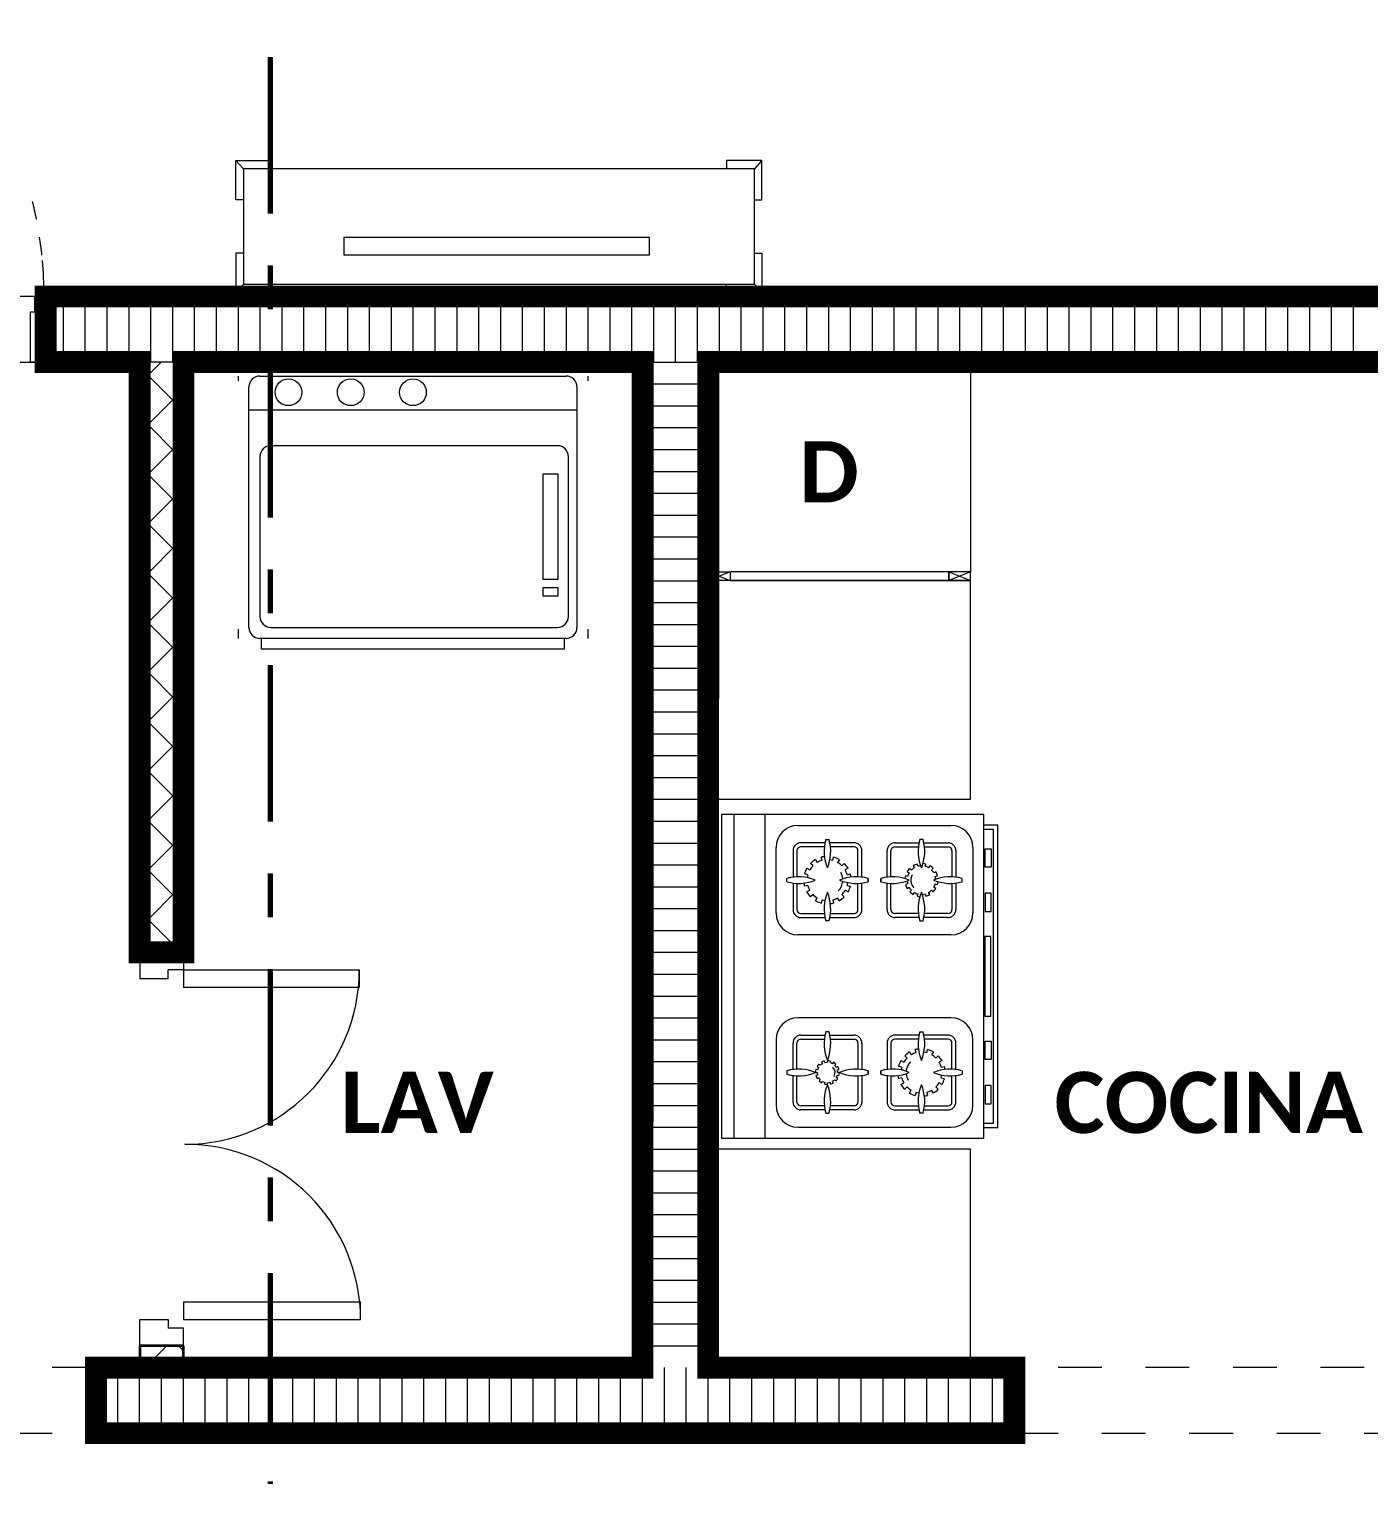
# Model space of a CAD drawing. Header units: metres. Extents: x -144 to 1000, y -717 to 29.
# Drawn here: x 469.462 to 472.526, y -554.386 to -551.059 of the extents above; entities that cross this region are included whole.
import ezdxf

# ---------------------------------------------------------------- set-up
doc = ezdxf.new("R2010")
doc.units = ezdxf.units.M
for name, pattern in [('Basculante', [0.11625, 0.075, -0.04125]), ('Dash Dot 3_16_', [0.595313, 0.357187, -0.119063, 0, -0.119063]), ('Trazo', [0.45, 0.225, -0.225])]:
    doc.linetypes.add(name, pattern=pattern)
doc.layers.get('0').update_dxf_attribs({"color": 1})
doc.layers.add('00-MEDICION', color=30, linetype='Continuous')
for name, color, linetype, lineweight in [('A-DETL-GENF', 1, 'Continuous', 9), ('A-DETL-MEDM', 1, 'Continuous', 30), ('A-DOOR', 1, 'Continuous', 9), ('A-DOOR-FRAM', 1, 'Continuous', 9), ('A-DOOR-HDLN', 1, 'Trazo', 20), ('A-FLOR', 2, 'Continuous', 9), ('A-WALL', 4, 'Continuous', 9), ('G-ANNO-SYMB', 1, 'Continuous', 9), ('G-ANNO-TEXT', 2, 'Continuous', 9), ('G-IMPT', 1, 'Continuous', 9), ('I-FURN', 2, 'Continuous', 9)]:
    doc.layers.add(name, color=color, linetype=linetype, lineweight=lineweight)
doc.layers.add('A-WALL-PATT', color=7, linetype='Continuous', lineweight=35, true_color=0x9c9c9c)
doc.styles.add('Calibri_B_1', font='calibrib.ttf', dxfattribs={"height": 0.135})

# ---------------------------------------------------------------- blocks, each defined once
blk = doc.blocks.new('LAVADORA TIPO - 12-lavadora_dwg_$0$AX-051-MB N2$0$AX-LAVADORA-328353-Nivel 4')
at = {"layer": 'G-IMPT'}
for p, q in [((32.9502, 13.2171), (32.9502, 13.2062)), ((33.0002, 13.2171), (33.7002, 13.2171)), ((33.7502, 13.2171), (33.7502, 13.2062)), ((32.9752, 12.6421), (32.9752, 13.1921)), ((33.7252, 13.1921), (33.7252, 12.6421)), ((32.9752, 13.1396), (33.7252, 13.1396)), ((33.6808, 13.0577), (33.0252, 13.0577)), ((33.0002, 13.0327), (33.0002, 12.6671)), ((33.7058, 12.6671), (33.7058, 13.0327)), ((32.9502, 12.6385), (32.9502, 12.6171)), ((33.7002, 12.6171), (33.0002, 12.6171)), ((33.0252, 12.6421), (33.6808, 12.6421)), ((33.7502, 12.6385), (33.7502, 12.6171))]:
    blk.add_line(p, q, dxfattribs=at)
at = {"layer": 'G-IMPT', "flags": 128}
for points in [[(33.6813, 12.752), (33.6478, 12.752), (33.6478, 12.9932), (33.6813, 12.9932)], [(33.6813, 12.7135), (33.6478, 12.7135), (33.6478, 12.7336), (33.6813, 12.7336)]]:
    blk.add_lwpolyline(points, close=True, dxfattribs=at)
blk.add_lwpolyline([(33.6962, 12.6171), (33.6962, 12.5921), (33.0042, 12.5921), (33.0042, 12.6171)], dxfattribs=at)
at = {"layer": 'G-IMPT'}
for centre in [(33.0655, 13.1801), (33.2079, 13.1801), (33.3502, 13.1801)]:
    blk.add_circle(centre, 0.0306, dxfattribs=at)
for centre, start, end in [((33.0002, 13.1921), 90, 180), ((33.7002, 13.1921), 0, 90), ((33.0252, 13.0327), 90, 180), ((33.6808, 13.0327), 360, 90), ((33.0252, 12.6671), 180, 270), ((33.6808, 12.6671), 270, 0), ((33.0002, 12.6421), 180, 270), ((33.7002, 12.6421), 270, 0)]:
    blk.add_arc(centre, 0.025, start, end, dxfattribs=at)
blk = doc.blocks.new('LAVADORA TIPO - 12-lavadora_dwg-328352-Nivel 4')
at = {"rotation": 89.99999999999997}
blk.add_blockref('LAVADORA TIPO - 12-lavadora_dwg_$0$AX-051-MB N2$0$AX-LAVADORA-328353-Nivel 4', (-2220.7545, 469.6061), dxfattribs=at)
blk = doc.blocks.new('ESTUFA TIPO - 13-estufa_dwg-319792-Nivel 4')
at = {"layer": 'G-IMPT'}
for p, q in [((-2234.0276, 503.5424), (-2234.0276, 504.2824)), ((-2233.957, 503.5424), (-2233.957, 504.2824)), ((-2233.882, 504.2574), (-2233.532, 504.2574)), ((-2233.932, 504.0574), (-2233.932, 504.2074)), ((-2233.8932, 504.1999), (-2233.8932, 504.1391)), ((-2233.8842, 504.1999), (-2233.8842, 504.1398)), ((-2233.8201, 504.2179), (-2233.8752, 504.2179)), ((-2233.8214, 504.2089), (-2233.8752, 504.2089)), ((-2233.8184, 504.2253), (-2233.8106, 504.2253)), ((-2233.7537, 504.2179), (-2233.8089, 504.2179)), ((-2233.7537, 504.2089), (-2233.8076, 504.2089)), ((-2233.7447, 504.1398), (-2233.7447, 504.1999)), ((-2233.7357, 504.1391), (-2233.7357, 504.1999)), ((-2233.6782, 504.1391), (-2233.6782, 504.1999)), ((-2233.6692, 504.1398), (-2233.6692, 504.1999)), ((-2233.6602, 504.2179), (-2233.6051, 504.2179)), ((-2233.6602, 504.2089), (-2233.6064, 504.2089)), ((-2233.5956, 504.2253), (-2233.6034, 504.2253)), ((-2233.5939, 504.2179), (-2233.5387, 504.2179)), ((-2233.5926, 504.2089), (-2233.5387, 504.2089)), ((-2233.5297, 504.1999), (-2233.5297, 504.1398)), ((-2233.5207, 504.1999), (-2233.5207, 504.1391)), ((-2233.482, 504.2074), (-2233.482, 504.0574)), ((-2233.8475, 504.1654), (-2233.8529, 504.1708)), ((-2233.8417, 504.1795), (-2233.8378, 504.1728)), ((-2233.8266, 504.1775), (-2233.8286, 504.1849)), ((-2233.8024, 504.1775), (-2233.8004, 504.1849)), ((-2233.7873, 504.1795), (-2233.7912, 504.1728)), ((-2233.7815, 504.1654), (-2233.7761, 504.1708)), ((-2233.6185, 504.1654), (-2233.6158, 504.1607)), ((-2233.608, 504.164), (-2233.6093, 504.1692)), ((-2233.591, 504.164), (-2233.5897, 504.1692)), ((-2233.5805, 504.1654), (-2233.5832, 504.1607)), ((-2233.9074, 504.1285), (-2233.9074, 504.1363)), ((-2233.8596, 504.1445), (-2233.867, 504.1465)), ((-2233.8615, 504.1596), (-2233.8549, 504.1558)), ((-2233.7675, 504.1596), (-2233.7741, 504.1558)), ((-2233.7694, 504.1445), (-2233.762, 504.1465)), ((-2233.631, 504.1409), (-2233.6362, 504.1423)), ((-2233.6324, 504.1514), (-2233.6278, 504.1488)), ((-2233.6226, 504.1555), (-2233.6264, 504.1593)), ((-2233.5764, 504.1555), (-2233.5726, 504.1593)), ((-2233.5666, 504.1514), (-2233.5712, 504.1488)), ((-2233.568, 504.1409), (-2233.5628, 504.1423)), ((-2233.5066, 504.1285), (-2233.5066, 504.1363)), ((-2233.8932, 504.1257), (-2233.8932, 504.0649)), ((-2233.8842, 504.125), (-2233.8842, 504.0649)), ((-2233.8596, 504.1204), (-2233.867, 504.1184)), ((-2233.8615, 504.1053), (-2233.8549, 504.1091)), ((-2233.8475, 504.0994), (-2233.8529, 504.094)), ((-2233.7815, 504.0994), (-2233.7761, 504.094)), ((-2233.7675, 504.1053), (-2233.7741, 504.1091)), ((-2233.7694, 504.1204), (-2233.762, 504.1184)), ((-2233.7447, 504.0649), (-2233.7447, 504.125)), ((-2233.7357, 504.0649), (-2233.7357, 504.1257)), ((-2233.6782, 504.0649), (-2233.6782, 504.1257)), ((-2233.6692, 504.0649), (-2233.6692, 504.125)), ((-2233.631, 504.124), (-2233.6362, 504.1226)), ((-2233.6324, 504.1134), (-2233.6278, 504.1161)), ((-2233.6226, 504.1093), (-2233.6264, 504.1055)), ((-2233.6185, 504.0995), (-2233.6158, 504.1041)), ((-2233.608, 504.1009), (-2233.6093, 504.0957)), ((-2233.591, 504.1009), (-2233.5897, 504.0957)), ((-2233.5805, 504.0995), (-2233.5832, 504.1041)), ((-2233.5764, 504.1093), (-2233.5726, 504.1055)), ((-2233.5666, 504.1134), (-2233.5712, 504.1161)), ((-2233.568, 504.124), (-2233.5628, 504.1226)), ((-2233.5297, 504.125), (-2233.5297, 504.0649)), ((-2233.5207, 504.1257), (-2233.5207, 504.0649)), ((-2233.8417, 504.0854), (-2233.8378, 504.092)), ((-2233.8266, 504.0874), (-2233.8286, 504.08)), ((-2233.8024, 504.0874), (-2233.8004, 504.08)), ((-2233.7873, 504.0854), (-2233.7912, 504.092)), ((-2233.8752, 504.0559), (-2233.8214, 504.0559)), ((-2233.8752, 504.0469), (-2233.8201, 504.0469)), ((-2233.8106, 504.0396), (-2233.8184, 504.0396)), ((-2233.8089, 504.0469), (-2233.7537, 504.0469)), ((-2233.8076, 504.0559), (-2233.7537, 504.0559)), ((-2233.6064, 504.0559), (-2233.6602, 504.0559)), ((-2233.6051, 504.0469), (-2233.6602, 504.0469)), ((-2233.6034, 504.0396), (-2233.5956, 504.0396)), ((-2233.5387, 504.0469), (-2233.5939, 504.0469)), ((-2233.5387, 504.0559), (-2233.5926, 504.0559)), ((-2233.532, 504.0074), (-2233.882, 504.0074)), ((-2233.532, 503.8174), (-2233.882, 503.8174)), ((-2233.932, 503.7674), (-2233.932, 503.6174)), ((-2233.8752, 503.7779), (-2233.8201, 503.7779)), ((-2233.8752, 503.7689), (-2233.8214, 503.7689)), ((-2233.8106, 503.7853), (-2233.8184, 503.7853)), ((-2233.8089, 503.7779), (-2233.7537, 503.7779)), ((-2233.8076, 503.7689), (-2233.7537, 503.7689)), ((-2233.6051, 503.7779), (-2233.6602, 503.7779)), ((-2233.6064, 503.7689), (-2233.6602, 503.7689)), ((-2233.6034, 503.7853), (-2233.5956, 503.7853)), ((-2233.5387, 503.7779), (-2233.5939, 503.7779)), ((-2233.5387, 503.7689), (-2233.5926, 503.7689)), ((-2233.482, 503.6174), (-2233.482, 503.7674)), ((-2233.8932, 503.6991), (-2233.8932, 503.7599)), ((-2233.8842, 503.6998), (-2233.8842, 503.7599)), ((-2233.7447, 503.7599), (-2233.7447, 503.6998)), ((-2233.7357, 503.7599), (-2233.7357, 503.6991)), ((-2233.6782, 503.7599), (-2233.6782, 503.6991)), ((-2233.6692, 503.7599), (-2233.6692, 503.6998)), ((-2233.6325, 503.7254), (-2233.6379, 503.7308)), ((-2233.6267, 503.7395), (-2233.6228, 503.7328)), ((-2233.6116, 503.7375), (-2233.6136, 503.7449)), ((-2233.5874, 503.7375), (-2233.5854, 503.7449)), ((-2233.5723, 503.7395), (-2233.5762, 503.7328)), ((-2233.5665, 503.7254), (-2233.5611, 503.7308)), ((-2233.5297, 503.6998), (-2233.5297, 503.7599)), ((-2233.5207, 503.6991), (-2233.5207, 503.7599)), ((-2233.837, 503.6985), (-2233.8407, 503.6995)), ((-2233.838, 503.706), (-2233.8347, 503.7041)), ((-2233.831, 503.7089), (-2233.8337, 503.7116)), ((-2233.8281, 503.7159), (-2233.8262, 503.7126)), ((-2233.8205, 503.715), (-2233.8215, 503.7187)), ((-2233.8145, 503.7196), (-2233.8145, 503.7158)), ((-2233.8085, 503.715), (-2233.8075, 503.7187)), ((-2233.8009, 503.7159), (-2233.8028, 503.7126)), ((-2233.798, 503.7089), (-2233.7953, 503.7116)), ((-2233.791, 503.706), (-2233.7943, 503.7041)), ((-2233.792, 503.6985), (-2233.7883, 503.6995)), ((-2233.6446, 503.7045), (-2233.652, 503.7065)), ((-2233.6465, 503.7196), (-2233.6399, 503.7158)), ((-2233.5525, 503.7196), (-2233.5591, 503.7158)), ((-2233.5544, 503.7045), (-2233.547, 503.7065)), ((-2233.9074, 503.6963), (-2233.9074, 503.6885)), ((-2233.8932, 503.6249), (-2233.8932, 503.6857)), ((-2233.8842, 503.6249), (-2233.8842, 503.685)), ((-2233.8417, 503.6924), (-2233.8378, 503.6924)), ((-2233.837, 503.6864), (-2233.8407, 503.6854)), ((-2233.838, 503.6788), (-2233.8347, 503.6808)), ((-2233.831, 503.6759), (-2233.8337, 503.6732)), ((-2233.8281, 503.6689), (-2233.8262, 503.6722)), ((-2233.8205, 503.6699), (-2233.8215, 503.6662)), ((-2233.8145, 503.6653), (-2233.8145, 503.6691)), ((-2233.8085, 503.6699), (-2233.8075, 503.6662)), ((-2233.8009, 503.6689), (-2233.8028, 503.6722)), ((-2233.798, 503.6759), (-2233.7953, 503.6732)), ((-2233.791, 503.6788), (-2233.7943, 503.6808)), ((-2233.792, 503.6864), (-2233.7883, 503.6854)), ((-2233.7873, 503.6924), (-2233.7912, 503.6924)), ((-2233.7447, 503.685), (-2233.7447, 503.6249)), ((-2233.7357, 503.6857), (-2233.7357, 503.6249)), ((-2233.6782, 503.6857), (-2233.6782, 503.6249)), ((-2233.6692, 503.685), (-2233.6692, 503.6249)), ((-2233.6446, 503.6804), (-2233.652, 503.6784)), ((-2233.6465, 503.6653), (-2233.6399, 503.6691)), ((-2233.5525, 503.6653), (-2233.5591, 503.6691)), ((-2233.5544, 503.6804), (-2233.547, 503.6784)), ((-2233.5297, 503.6249), (-2233.5297, 503.685)), ((-2233.5207, 503.6249), (-2233.5207, 503.6857)), ((-2233.5066, 503.6963), (-2233.5066, 503.6885)), ((-2233.6325, 503.6594), (-2233.6379, 503.654)), ((-2233.6267, 503.6454), (-2233.6228, 503.652)), ((-2233.6116, 503.6474), (-2233.6136, 503.64)), ((-2233.5874, 503.6474), (-2233.5854, 503.64)), ((-2233.5723, 503.6454), (-2233.5762, 503.652)), ((-2233.5665, 503.6594), (-2233.5611, 503.654)), ((-2233.8214, 503.6159), (-2233.8752, 503.6159)), ((-2233.8201, 503.6069), (-2233.8752, 503.6069)), ((-2233.8184, 503.5996), (-2233.8106, 503.5996)), ((-2233.7537, 503.6069), (-2233.8089, 503.6069)), ((-2233.7537, 503.6159), (-2233.8076, 503.6159)), ((-2233.6602, 503.6159), (-2233.6064, 503.6159)), ((-2233.6602, 503.6069), (-2233.6051, 503.6069)), ((-2233.5956, 503.5996), (-2233.6034, 503.5996)), ((-2233.5939, 503.6069), (-2233.5387, 503.6069)), ((-2233.5926, 503.6159), (-2233.5387, 503.6159)), ((-2233.882, 503.5674), (-2233.532, 503.5674))]:
    blk.add_line(p, q, dxfattribs=at)
at = {"layer": 'G-IMPT', "flags": 128}
for points in [[(-2234.057, 504.2824), (-2234.057, 503.5424), (-2233.457, 503.5424), (-2233.457, 504.2824)], [(-2233.4538, 504.1621), (-2233.4538, 504.2041), (-2233.4404, 504.2041), (-2233.4404, 504.1621)], [(-2233.7216, 504.1363), (-2233.7216, 504.1285)], [(-2233.6924, 504.1363), (-2233.6924, 504.1285)], [(-2233.4538, 504.1027), (-2233.4538, 504.0608), (-2233.4404, 504.0608), (-2233.4404, 504.1027)], [(-2233.4543, 504.0034), (-2233.4543, 503.8215), (-2233.4409, 503.8215), (-2233.4409, 504.0034)], [(-2233.4538, 503.7221), (-2233.4538, 503.7641), (-2233.4404, 503.7641), (-2233.4404, 503.7221)], [(-2233.7216, 503.6963), (-2233.7216, 503.6885)], [(-2233.6924, 503.6885), (-2233.6924, 503.6963)], [(-2233.4538, 503.6627), (-2233.4538, 503.6208), (-2233.4404, 503.6208), (-2233.4404, 503.6627)]]:
    blk.add_lwpolyline(points, close=True, dxfattribs=at)
for points in [[(-2233.457, 503.5664), (-2233.4247, 503.5664), (-2233.4247, 504.2584), (-2233.457, 504.2584)], [(-2233.457, 503.5764), (-2233.4347, 503.5764), (-2233.4347, 504.2484), (-2233.457, 504.2484)]]:
    blk.add_lwpolyline(points, dxfattribs=at)
at = {"layer": 'G-IMPT'}
for centre, radius, start, end in [((-2233.882, 504.2074), 0.05, 90, 180), ((-2233.532, 504.2074), 0.05, 360, 90), ((-2233.8752, 504.1999), 0.018, 90, 180), ((-2233.8752, 504.1999), 0.009, 90, 180), ((-2233.7205, 504.1985), 0.1015, 164.6884, 202.146), ((-2233.9085, 504.1985), 0.1015, 337.854, 15.3116), ((-2233.7537, 504.1999), 0.018, 0, 90), ((-2233.7537, 504.1999), 0.009, 0, 90), ((-2233.6602, 504.1999), 0.018, 90, 180), ((-2233.6602, 504.1999), 0.009, 90, 180), ((-2233.5055, 504.1985), 0.1015, 164.6884, 202.146), ((-2233.6935, 504.1985), 0.1015, 337.854, 15.3116), ((-2233.5387, 504.1999), 0.018, 0, 90), ((-2233.5387, 504.1999), 0.009, 0, 90), ((-2233.8145, 504.1324), 0.0467, 135, 150), ((-2233.8145, 504.1324), 0.0543, 120, 135), ((-2233.8145, 504.1324), 0.0467, 105, 120), ((-2233.8145, 504.1324), 0.0543, 97.1393, 105), ((-2233.8145, 504.1324), 0.0467, 75, 83.1767), ((-2233.8145, 504.1324), 0.0543, 60, 75), ((-2233.8145, 504.1324), 0.0467, 45, 60), ((-2233.8145, 504.1324), 0.0543, 30, 45), ((-2233.5995, 504.1324), 0.038, 105, 120), ((-2233.5995, 504.1324), 0.0327, 93.1677, 105), ((-2233.5995, 504.1324), 0.038, 75, 84.7459), ((-2233.5995, 504.1324), 0.0327, 60, 75), ((-2233.5995, 504.1324), 0.038, 45, 60), ((-2233.8806, 504.0385), 0.1015, 67.854, 105.3116), ((-2233.8806, 504.2264), 0.1015, 254.6884, 292.146), ((-2233.8145, 504.1324), 0.0543, 150, 165), ((-2233.8145, 504.1324), 0.0467, 165, 173.1767), ((-2233.8145, 504.1324), 0.0351, 315, 355.75), ((-2233.7484, 504.0385), 0.1015, 74.6884, 112.146), ((-2233.7484, 504.0385), 0.1015, 74.6884, 112.146), ((-2233.7484, 504.2264), 0.1015, 247.854, 285.3116), ((-2233.7484, 504.2264), 0.1015, 247.854, 285.3116), ((-2233.8145, 504.1324), 0.0351, 4.25, 30), ((-2233.8145, 504.1324), 0.0467, 15, 30), ((-2233.8145, 504.1324), 0.0543, 7.1393, 15), ((-2233.6656, 504.0385), 0.1015, 67.854, 105.3116), ((-2233.6656, 504.0385), 0.1015, 67.854, 105.3116), ((-2233.6656, 504.2264), 0.1015, 254.6884, 292.146), ((-2233.6656, 504.2264), 0.1015, 254.6884, 292.146), ((-2233.5995, 504.1324), 0.038, 165, 174.7459), ((-2233.5995, 504.1324), 0.038, 135, 150), ((-2233.5995, 504.1324), 0.0327, 183.1677, 195), ((-2233.5995, 504.1324), 0.0327, 150, 165), ((-2233.5995, 504.1324), 0.0245, 150, 225), ((-2233.5995, 504.1324), 0.0327, 120, 135), ((-2233.5995, 504.1324), 0.0327, 30, 45), ((-2233.5334, 504.0385), 0.1015, 74.6884, 112.146), ((-2233.5334, 504.2264), 0.1015, 247.854, 285.3116), ((-2233.5995, 504.1324), 0.0327, 3.1677, 15), ((-2233.5995, 504.1324), 0.038, 15, 30), ((-2233.8145, 504.1324), 0.0543, 187.1393, 195), ((-2233.8145, 504.1324), 0.0543, 210, 225), ((-2233.8145, 504.1324), 0.0467, 195, 210), ((-2233.8145, 504.1324), 0.0467, 225, 240), ((-2233.7205, 504.0663), 0.1015, 157.854, 195.3116), ((-2233.9085, 504.0663), 0.1015, 344.6884, 22.146), ((-2233.8145, 504.1324), 0.0467, 315, 330), ((-2233.8145, 504.1324), 0.0467, 345, 353.1767), ((-2233.8145, 504.1324), 0.0543, 330, 345), ((-2233.5995, 504.1324), 0.038, 195, 210), ((-2233.5995, 504.1324), 0.0327, 210, 225), ((-2233.5995, 504.1324), 0.038, 225, 240), ((-2233.5995, 504.1324), 0.0327, 240, 255), ((-2233.5055, 504.0663), 0.1015, 157.854, 195.3116), ((-2233.6935, 504.0663), 0.1015, 344.6884, 22.146), ((-2233.5995, 504.1324), 0.0327, 273.1677, 285), ((-2233.5995, 504.1324), 0.038, 285, 300), ((-2233.5995, 504.1324), 0.0327, 300, 315), ((-2233.5995, 504.1324), 0.038, 315, 330), ((-2233.5995, 504.1324), 0.0327, 330, 345), ((-2233.5995, 504.1324), 0.038, 345, 354.7459), ((-2233.8752, 504.0649), 0.018, 180, 270), ((-2233.8752, 504.0649), 0.009, 180, 270), ((-2233.8145, 504.1324), 0.0543, 240, 255), ((-2233.8145, 504.1324), 0.0467, 255, 263.1767), ((-2233.8145, 504.1324), 0.0543, 277.1393, 285), ((-2233.8145, 504.1324), 0.0467, 285, 300), ((-2233.8145, 504.1324), 0.0543, 300, 315), ((-2233.7537, 504.0649), 0.018, 270, 0), ((-2233.7537, 504.0649), 0.009, 270, 0), ((-2233.6602, 504.0649), 0.018, 180, 270), ((-2233.6602, 504.0649), 0.009, 180, 270), ((-2233.5995, 504.1324), 0.038, 255, 264.7459), ((-2233.5387, 504.0649), 0.009, 270, 360), ((-2233.5387, 504.0649), 0.018, 270, 0), ((-2233.882, 504.0574), 0.05, 180, 270), ((-2233.532, 504.0574), 0.05, 270, 0), ((-2233.882, 503.7674), 0.05, 90, 180), ((-2233.532, 503.7674), 0.05, 360, 90), ((-2233.8752, 503.7599), 0.018, 90, 180), ((-2233.8752, 503.7599), 0.009, 90, 180), ((-2233.7205, 503.7585), 0.1015, 164.6884, 202.146), ((-2233.9085, 503.7585), 0.1015, 337.854, 15.3116), ((-2233.7537, 503.7599), 0.018, 0, 90), ((-2233.7537, 503.7599), 0.009, 0, 90), ((-2233.6602, 503.7599), 0.018, 90, 180), ((-2233.6602, 503.7599), 0.009, 90, 180), ((-2233.5055, 503.7585), 0.1015, 164.6884, 202.146), ((-2233.6935, 503.7585), 0.1015, 337.854, 15.3116), ((-2233.5387, 503.7599), 0.018, 0, 90), ((-2233.5387, 503.7599), 0.009, 0, 90), ((-2233.5995, 503.6924), 0.0543, 120, 135), ((-2233.5995, 503.6924), 0.0467, 105, 120), ((-2233.5995, 503.6924), 0.0543, 97.1393, 105), ((-2233.5995, 503.6924), 0.0467, 75, 83.1767), ((-2233.5995, 503.6924), 0.0543, 60, 75), ((-2233.5995, 503.6924), 0.0467, 45, 60), ((-2233.5995, 503.6924), 0.0543, 30, 45), ((-2233.8806, 503.5985), 0.1015, 67.854, 105.3116), ((-2233.8145, 503.6924), 0.0272, 165, 180), ((-2233.8145, 503.6924), 0.0272, 135, 150), ((-2233.8145, 503.6924), 0.0233, 150, 165), ((-2233.8145, 503.6924), 0.0233, 120, 135), ((-2233.8145, 503.6924), 0.0272, 105, 120), ((-2233.8145, 503.6924), 0.0233, 90, 105), ((-2233.8145, 503.6924), 0.0272, 75, 90), ((-2233.8145, 503.6924), 0.0233, 60, 75), ((-2233.8145, 503.6924), 0.0175, 330, 45), ((-2233.8145, 503.6924), 0.0272, 45, 60), ((-2233.8145, 503.6924), 0.0233, 30, 45), ((-2233.8145, 503.6924), 0.0233, 360, 15), ((-2233.8145, 503.6924), 0.0272, 15, 30), ((-2233.7484, 503.5985), 0.1015, 74.6884, 112.146), ((-2233.7484, 503.5985), 0.1015, 74.6884, 112.146), ((-2233.6656, 503.5985), 0.1015, 67.854, 105.3116), ((-2233.6656, 503.5985), 0.1015, 67.854, 105.3116), ((-2233.5995, 503.6924), 0.0543, 150, 165), ((-2233.5995, 503.6924), 0.0467, 165, 173.1767), ((-2233.5995, 503.6924), 0.0467, 135, 150), ((-2233.5995, 503.6924), 0.0351, 135, 175.75), ((-2233.5334, 503.5985), 0.1015, 74.6884, 112.146), ((-2233.5995, 503.6924), 0.0467, 15, 30), ((-2233.5995, 503.6924), 0.0543, 7.1393, 15), ((-2233.8806, 503.7864), 0.1015, 254.6884, 292.146), ((-2233.8145, 503.6924), 0.0272, 195, 210), ((-2233.8145, 503.6924), 0.0233, 180, 195), ((-2233.8145, 503.6924), 0.0233, 210, 225), ((-2233.8145, 503.6924), 0.0272, 225, 240), ((-2233.8145, 503.6924), 0.0233, 240, 255), ((-2233.7205, 503.6263), 0.1015, 157.854, 195.3116), ((-2233.8145, 503.6924), 0.0272, 255, 270), ((-2233.8145, 503.6924), 0.0233, 270, 285), ((-2233.9085, 503.6263), 0.1015, 344.6884, 22.146), ((-2233.8145, 503.6924), 0.0272, 285, 300), ((-2233.8145, 503.6924), 0.0233, 300, 315), ((-2233.8145, 503.6924), 0.0272, 315, 330), ((-2233.8145, 503.6924), 0.0233, 330, 345), ((-2233.8145, 503.6924), 0.0272, 345, 360), ((-2233.7484, 503.7864), 0.1015, 247.854, 285.3116), ((-2233.7484, 503.7864), 0.1015, 247.854, 285.3116), ((-2233.6656, 503.7864), 0.1015, 254.6884, 292.146), ((-2233.6656, 503.7864), 0.1015, 254.6884, 292.146), ((-2233.5995, 503.6924), 0.0543, 187.1393, 195), ((-2233.5995, 503.6924), 0.0543, 210, 225), ((-2233.5995, 503.6924), 0.0467, 195, 210), ((-2233.5995, 503.6924), 0.0351, 184.25, 210), ((-2233.5055, 503.6263), 0.1015, 157.854, 195.3116), ((-2233.6935, 503.6263), 0.1015, 344.6884, 22.146), ((-2233.5334, 503.7864), 0.1015, 247.854, 285.3116), ((-2233.5995, 503.6924), 0.0467, 315, 330), ((-2233.5995, 503.6924), 0.0467, 345, 353.1767), ((-2233.5995, 503.6924), 0.0543, 330, 345), ((-2233.5995, 503.6924), 0.0467, 225, 240), ((-2233.5995, 503.6924), 0.0543, 240, 255), ((-2233.5995, 503.6924), 0.0467, 255, 263.1767), ((-2233.5995, 503.6924), 0.0543, 277.1393, 285), ((-2233.5995, 503.6924), 0.0467, 285, 300), ((-2233.5995, 503.6924), 0.0543, 300, 315), ((-2233.882, 503.6174), 0.05, 180, 270), ((-2233.8752, 503.6249), 0.018, 180, 270), ((-2233.8752, 503.6249), 0.009, 180, 270), ((-2233.7537, 503.6249), 0.009, 270, 0), ((-2233.7537, 503.6249), 0.018, 270, 360), ((-2233.6602, 503.6249), 0.018, 180, 270), ((-2233.6602, 503.6249), 0.009, 180, 270), ((-2233.5387, 503.6249), 0.018, 270, 360), ((-2233.5387, 503.6249), 0.009, 270, 0), ((-2233.532, 503.6174), 0.05, 270, 0)]:
    blk.add_arc(centre, radius, start, end, dxfattribs=at)
blk = doc.blocks.new('U')
at = {"layer": 'A-DETL-GENF', "linetype": 'Basculante'}
for p, q in [((474.0225, -490.01), (473.1225, -490.01)), ((474.0225, -490.16), (474.0225, -490.01)), ((473.1225, -490.16), (474.0225, -490.16)), ((474.1375, -492.46), (473.1375, -492.46)), ((477.2377, -492.46), (476.2377, -492.46)), ((473.1375, -492.61), (474.1375, -492.61)), ((476.2377, -492.61), (477.2377, -492.61))]:
    blk.add_line(p, q, dxfattribs=at)
at = {"layer": 'A-DETL-MEDM'}
for p, q in [((474.1375, -492.61), (474.1375, -492.46)), ((476.2377, -492.46), (476.2377, -492.61))]:
    blk.add_line(p, q, dxfattribs=at)
at = {"layer": 'A-DOOR', "lineweight": 15}
for p, q in [((474.3375, -491.5504), (474.3375, -491.5904)), ((474.3375, -491.5504), (474.7396, -491.5504)), ((474.7396, -491.5504), (474.7396, -491.5904)), ((474.7396, -491.5904), (474.3375, -491.5904)), ((474.3375, -492.31), (474.3375, -492.35)), ((474.7425, -492.31), (474.3375, -492.31)), ((474.7425, -492.35), (474.7425, -492.31)), ((474.3375, -492.35), (474.7425, -492.35))]:
    blk.add_line(p, q, dxfattribs=at)
at = {"layer": 'A-DOOR'}
for centre, radius, start, end in [((473.124, -490.0079), 0.8947, 11.2538, 13.9081), ((473.124, -490.0079), 0.8947, 5.9429, 8.5991), ((473.124, -490.0079), 0.8947, 0, 5.1398), ((474.3409, -491.5504), 0.3987, 270, 0), ((474.3416, -492.35), 0.4009, 0, 90.0948)]:
    blk.add_arc(centre, radius, start, end, dxfattribs=at)
at = {"layer": 'A-DOOR-FRAM'}
for p, q in [((473.9975, -490.01), (474.0225, -490.01)), ((473.9975, -490.045), (473.9975, -490.01)), ((473.9875, -490.045), (473.9975, -490.045)), ((473.9875, -490.16), (473.9875, -490.045)), ((474.0225, -490.16), (473.9875, -490.16)), ((474.2375, -491.51), (474.2375, -491.57)), ((474.3375, -491.51), (474.2375, -491.51)), ((474.3375, -491.51), (474.3375, -491.5504)), ((474.3025, -491.57), (474.3025, -491.5504)), ((474.3375, -491.5504), (474.3025, -491.5504)), ((474.2375, -491.57), (474.3025, -491.57)), ((474.2375, -492.35), (474.3025, -492.35)), ((474.2375, -492.41), (474.2375, -492.35)), ((474.3025, -492.35), (474.3025, -492.3696)), ((474.3375, -492.3696), (474.3025, -492.3696)), ((474.3375, -492.41), (474.3375, -492.3696)), ((474.3375, -492.41), (474.2375, -492.41))]:
    blk.add_line(p, q, dxfattribs=at)
at = {"layer": 'A-DOOR-HDLN'}
blk.add_line((474.0225, -490.16), (474.0225, -490.01), dxfattribs=at)
at = {"layer": 'A-FLOR'}
for p, q in [((476.1377, -490.66), (475.5377, -490.66)), ((476.1377, -491.16), (476.1377, -490.66)), ((475.5377, -491.16), (476.1377, -491.16)), ((476.1377, -491.96), (475.5377, -491.96)), ((476.1377, -492.46), (476.1377, -491.96))]:
    blk.add_line(p, q, dxfattribs=at)
at = {"layer": 'A-WALL', "lineweight": 35}
for p, q in [((477.2377, -490.01), (474.0225, -490.01)), ((474.0225, -490.01), (474.0225, -490.16)), ((474.0225, -490.16), (474.2375, -490.16)), ((474.2375, -490.16), (474.2375, -491.51)), ((474.3375, -490.16), (475.3877, -490.16)), ((474.3375, -491.51), (474.3375, -490.16)), ((475.3877, -490.16), (475.3877, -492.46)), ((475.5377, -490.16), (477.9376, -490.16)), ((475.5377, -492.46), (475.5377, -490.16)), ((474.2375, -491.51), (474.3375, -491.51)), ((474.2375, -492.41), (474.2375, -492.46)), ((474.3375, -492.41), (474.2375, -492.41)), ((474.3375, -492.46), (474.3375, -492.41)), ((474.2375, -492.46), (474.1375, -492.46)), ((475.3877, -492.46), (474.3375, -492.46)), ((476.2377, -492.46), (475.5377, -492.46)), ((474.1375, -492.61), (476.2377, -492.61))]:
    blk.add_line(p, q, dxfattribs=at)
at = {"layer": 'A-WALL'}
for p, q in [((474.3375, -490.16), (474.2375, -490.16)), ((474.2375, -492.46), (474.3375, -492.46))]:
    blk.add_line(p, q, dxfattribs=at)
at = {"layer": 'A-WALL-PATT', "color": 8, "lineweight": 5, "true_color": 0x727272}
for p, q in [((474.0623, -490.01), (474.0623, -490.16)), ((474.1123, -490.01), (474.1123, -490.16)), ((474.1623, -490.01), (474.1623, -490.16)), ((474.2123, -490.01), (474.2123, -490.16)), ((474.2623, -490.01), (474.2623, -490.16)), ((474.3123, -490.01), (474.3123, -490.16)), ((474.3623, -490.01), (474.3623, -490.16)), ((474.4123, -490.01), (474.4123, -490.16)), ((474.4623, -490.01), (474.4623, -490.16)), ((474.5123, -490.01), (474.5123, -490.16)), ((474.5623, -490.01), (474.5623, -490.16)), ((474.6123, -490.01), (474.6123, -490.16)), ((474.6623, -490.01), (474.6623, -490.16)), ((474.7123, -490.01), (474.7123, -490.16)), ((474.7623, -490.01), (474.7623, -490.16)), ((474.8123, -490.01), (474.8123, -490.16)), ((474.8623, -490.01), (474.8623, -490.16)), ((474.9123, -490.01), (474.9123, -490.16)), ((474.9623, -490.01), (474.9623, -490.16)), ((475.0123, -490.01), (475.0123, -490.16)), ((475.0623, -490.01), (475.0623, -490.16)), ((475.1123, -490.01), (475.1123, -490.16)), ((475.1623, -490.01), (475.1623, -490.16)), ((475.2123, -490.01), (475.2123, -490.16)), ((475.2623, -490.01), (475.2623, -490.16)), ((475.3123, -490.01), (475.3123, -490.16)), ((475.3623, -490.01), (475.3623, -490.16)), ((475.4123, -490.01), (475.4123, -490.16)), ((475.4623, -490.01), (475.4623, -490.16)), ((475.5123, -490.01), (475.5123, -490.16)), ((475.5623, -490.01), (475.5623, -490.16)), ((475.6123, -490.01), (475.6123, -490.16)), ((475.6623, -490.01), (475.6623, -490.16)), ((475.7123, -490.01), (475.7123, -490.16)), ((475.7623, -490.01), (475.7623, -490.16)), ((475.8123, -490.01), (475.8123, -490.16)), ((475.8623, -490.01), (475.8623, -490.16)), ((475.9123, -490.01), (475.9123, -490.16)), ((475.9623, -490.01), (475.9623, -490.16)), ((476.0123, -490.01), (476.0123, -490.16)), ((476.0623, -490.01), (476.0623, -490.16)), ((476.1123, -490.01), (476.1123, -490.16)), ((476.1623, -490.01), (476.1623, -490.16)), ((476.2123, -490.01), (476.2123, -490.16)), ((476.2623, -490.01), (476.2623, -490.16)), ((476.3123, -490.01), (476.3123, -490.16)), ((476.3623, -490.01), (476.3623, -490.16)), ((476.4123, -490.01), (476.4123, -490.16)), ((476.4623, -490.01), (476.4623, -490.16)), ((476.5123, -490.01), (476.5123, -490.16)), ((476.5623, -490.01), (476.5623, -490.16)), ((476.6123, -490.01), (476.6123, -490.16)), ((476.6623, -490.01), (476.6623, -490.16)), ((476.7123, -490.01), (476.7123, -490.16)), ((476.7623, -490.01), (476.7623, -490.16)), ((476.8123, -490.01), (476.8123, -490.16)), ((476.8623, -490.01), (476.8623, -490.16)), ((476.9123, -490.01), (476.9123, -490.16)), ((476.9623, -490.01), (476.9623, -490.16)), ((477.0123, -490.01), (477.0123, -490.16)), ((475.3877, -490.1601), (475.5377, -490.1601)), ((475.3877, -490.2101), (475.5377, -490.2101)), ((475.3877, -490.2601), (475.5377, -490.2601)), ((475.3877, -490.3101), (475.5377, -490.3101)), ((475.3877, -490.3601), (475.5377, -490.3601)), ((475.3877, -490.4101), (475.5377, -490.4101)), ((475.3877, -490.4601), (475.5377, -490.4601)), ((475.3877, -490.5101), (475.5377, -490.5101)), ((475.3877, -490.5601), (475.5377, -490.5601)), ((475.3877, -490.6101), (475.5377, -490.6101)), ((475.3877, -490.6601), (475.5377, -490.6601)), ((475.3877, -490.7101), (475.5377, -490.7101)), ((475.3877, -490.7601), (475.5377, -490.7601)), ((475.3877, -490.8101), (475.5377, -490.8101)), ((475.3877, -490.8601), (475.5377, -490.8601)), ((475.3877, -490.9101), (475.5377, -490.9101)), ((475.3877, -490.9601), (475.5377, -490.9601)), ((475.3877, -491.0101), (475.5377, -491.0101)), ((475.3877, -491.0601), (475.5377, -491.0601)), ((475.3877, -491.1101), (475.5377, -491.1101)), ((475.3877, -491.1601), (475.5377, -491.1601)), ((475.3877, -491.2101), (475.5377, -491.2101)), ((475.3877, -491.2601), (475.5377, -491.2601)), ((475.3877, -491.3101), (475.5377, -491.3101)), ((475.3877, -491.3601), (475.5377, -491.3601)), ((475.3877, -491.4101), (475.5377, -491.4101)), ((475.3877, -491.4601), (475.5377, -491.4601)), ((475.3877, -491.5101), (475.5377, -491.5101)), ((475.3877, -491.5601), (475.5377, -491.5601)), ((475.3877, -491.6101), (475.5377, -491.6101)), ((475.3877, -491.6601), (475.5377, -491.6601)), ((475.3877, -491.7101), (475.5377, -491.7101)), ((475.3877, -491.7601), (475.5377, -491.7601)), ((475.3877, -491.8101), (475.5377, -491.8101)), ((475.3877, -491.8601), (475.5377, -491.8601)), ((475.3877, -491.9101), (475.5377, -491.9101)), ((475.3877, -491.9601), (475.5377, -491.9601)), ((475.3877, -492.0101), (475.5377, -492.0101)), ((475.3877, -492.0601), (475.5377, -492.0601)), ((475.3877, -492.1101), (475.5377, -492.1101)), ((475.3877, -492.1601), (475.5377, -492.1601)), ((475.3877, -492.2101), (475.5377, -492.2101)), ((475.3877, -492.2601), (475.5377, -492.2601)), ((475.3877, -492.3101), (475.5377, -492.3101)), ((475.3877, -492.3601), (475.5377, -492.3601)), ((475.3877, -492.4101), (475.5377, -492.4101)), ((474.1873, -492.61), (474.1873, -492.46)), ((474.2373, -492.61), (474.2373, -492.46)), ((474.2873, -492.61), (474.2873, -492.46)), ((474.3373, -492.61), (474.3373, -492.46)), ((474.3873, -492.61), (474.3873, -492.46)), ((474.4373, -492.61), (474.4373, -492.46)), ((474.4873, -492.61), (474.4873, -492.46)), ((474.5373, -492.61), (474.5373, -492.46)), ((474.5873, -492.61), (474.5873, -492.46)), ((474.6373, -492.61), (474.6373, -492.46)), ((474.6873, -492.61), (474.6873, -492.46)), ((474.7373, -492.61), (474.7373, -492.46)), ((474.7873, -492.61), (474.7873, -492.46)), ((474.8373, -492.61), (474.8373, -492.46)), ((474.8873, -492.61), (474.8873, -492.46)), ((474.9373, -492.61), (474.9373, -492.46)), ((474.9873, -492.61), (474.9873, -492.46)), ((475.0373, -492.61), (475.0373, -492.46)), ((475.0873, -492.61), (475.0873, -492.46)), ((475.1373, -492.61), (475.1373, -492.46)), ((475.1873, -492.61), (475.1873, -492.46)), ((475.2373, -492.61), (475.2373, -492.46)), ((475.2873, -492.61), (475.2873, -492.46)), ((475.3373, -492.61), (475.3373, -492.46)), ((475.3873, -492.61), (475.3873, -492.46)), ((475.4373, -492.61), (475.4373, -492.46)), ((475.4873, -492.61), (475.4873, -492.46)), ((475.5373, -492.61), (475.5373, -492.46)), ((475.5873, -492.61), (475.5873, -492.46)), ((475.6373, -492.61), (475.6373, -492.46)), ((475.6873, -492.61), (475.6873, -492.46)), ((475.7373, -492.61), (475.7373, -492.46)), ((475.7873, -492.61), (475.7873, -492.46)), ((475.8373, -492.61), (475.8373, -492.46)), ((475.8873, -492.61), (475.8873, -492.46)), ((475.9373, -492.61), (475.9373, -492.46)), ((475.9873, -492.61), (475.9873, -492.46)), ((476.0373, -492.61), (476.0373, -492.46)), ((476.0873, -492.61), (476.0873, -492.46)), ((476.1373, -492.61), (476.1373, -492.46)), ((476.1873, -492.61), (476.1873, -492.46)), ((476.2373, -492.61), (476.2373, -492.46))]:
    blk.add_line(p, q, dxfattribs=at)
at = {"layer": 'A-WALL-PATT', "color": 8, "lineweight": 5, "true_color": 0x747474}
for p, q in [((474.2375, -490.2092), (474.2867, -490.16)), ((474.3375, -490.2717), (474.2375, -490.1717)), ((474.2375, -490.3223), (474.3375, -490.2223)), ((474.3375, -490.3849), (474.2375, -490.2849)), ((474.2375, -490.4355), (474.3375, -490.3355)), ((474.3375, -490.498), (474.2375, -490.398)), ((474.2375, -490.5486), (474.3375, -490.4486)), ((474.3375, -490.6112), (474.2375, -490.5112)), ((474.2375, -490.6617), (474.3375, -490.5617)), ((474.3375, -490.7243), (474.2375, -490.6243)), ((474.2375, -490.7749), (474.3375, -490.6749)), ((474.3375, -490.8374), (474.2375, -490.7374)), ((474.2375, -490.888), (474.3375, -490.788)), ((474.3375, -490.9506), (474.2375, -490.8506)), ((474.2375, -491.0012), (474.3375, -490.9012)), ((474.3375, -491.0637), (474.2375, -490.9637)), ((474.2375, -491.1143), (474.3375, -491.0143)), ((474.3375, -491.1768), (474.2375, -491.0768)), ((474.2375, -491.2274), (474.3375, -491.1274)), ((474.3375, -491.29), (474.2375, -491.19)), ((474.2375, -491.3406), (474.3375, -491.2406)), ((474.3375, -491.4031), (474.2375, -491.3031)), ((474.2375, -491.4537), (474.3375, -491.3537)), ((474.3312, -491.51), (474.2375, -491.4162)), ((474.2944, -491.51), (474.3375, -491.4668)), ((474.2495, -492.46), (474.2995, -492.41)), ((474.3375, -492.4213), (474.3261, -492.41)), ((474.263, -492.46), (474.2375, -492.4345))]:
    blk.add_line(p, q, dxfattribs=at)
at = {"layer": 'G-ANNO-SYMB', "linetype": 'Dash Dot 3_16_', "lineweight": 70}
blk.add_line((474.5355, -483.205), (474.5355, -492.7259), dxfattribs=at)
at = {"layer": 'I-FURN'}
for p, q in [((474.4576, -489.6993), (474.539, -489.6993)), ((474.4576, -489.7889), (474.4576, -489.6993)), ((474.4576, -489.6993), (474.4746, -489.718)), ((474.4746, -489.718), (474.4746, -489.9817)), ((475.6434, -489.718), (474.4746, -489.718)), ((474.539, -489.6993), (474.539, -489.718)), ((475.579, -489.6993), (475.579, -489.718)), ((475.6604, -489.6993), (475.579, -489.6993)), ((475.6604, -489.6993), (475.6434, -489.718)), ((475.6434, -489.9817), (475.6434, -489.718)), ((475.6604, -489.7889), (475.6604, -489.6993)), ((474.4746, -489.7889), (474.4576, -489.7889)), ((475.6434, -489.7889), (475.6604, -489.7889)), ((474.7046, -489.8753), (474.7046, -489.9145)), ((475.4034, -489.8753), (474.7046, -489.8753)), ((475.4034, -489.9145), (475.4034, -489.8753)), ((474.4576, -489.9108), (474.4576, -490.0004)), ((474.4746, -489.9108), (474.4576, -489.9108)), ((474.7046, -489.9145), (475.4034, -489.9145)), ((475.6434, -489.9108), (475.6604, -489.9108)), ((475.6604, -489.9108), (475.6604, -490.0004)), ((474.4576, -490.0004), (474.4746, -489.9817)), ((474.4746, -489.9817), (475.6434, -489.9817)), ((474.539, -490.0004), (474.539, -489.9817)), ((475.579, -490.0004), (475.579, -489.9817)), ((475.6604, -490.0004), (475.6434, -489.9817)), ((474.4576, -490.0004), (474.539, -490.0004)), ((475.6604, -490.0004), (475.579, -490.0004)), ((475.5877, -490.16), (475.5377, -490.175)), ((475.5377, -490.16), (475.5877, -490.175)), ((475.5877, -490.16), (475.5377, -490.16)), ((475.5377, -490.16), (475.5377, -490.175)), ((475.5377, -490.175), (475.5377, -490.64)), ((475.5377, -490.175), (475.5877, -490.175)), ((475.5877, -490.16), (476.0877, -490.16)), ((475.5877, -490.175), (475.5877, -490.16)), ((475.5877, -490.175), (475.5877, -490.16)), ((476.0877, -490.175), (475.5877, -490.175)), ((476.0877, -490.16), (476.0877, -490.175)), ((476.1377, -490.16), (476.0877, -490.175)), ((476.0877, -490.16), (476.1377, -490.175)), ((476.0877, -490.16), (476.1377, -490.16)), ((476.0877, -490.175), (476.0877, -490.16)), ((476.1377, -490.175), (476.0877, -490.175)), ((476.1377, -490.16), (476.1377, -490.175)), ((476.1377, -490.175), (476.1377, -490.64)), ((475.5877, -490.64), (475.5377, -490.66)), ((475.5377, -490.64), (475.5877, -490.66)), ((475.5377, -490.66), (475.5377, -490.64)), ((475.5377, -490.64), (475.5877, -490.64)), ((475.5877, -490.64), (475.5877, -490.66)), ((475.5877, -490.64), (475.5877, -490.66)), ((476.0901, -490.64), (475.5901, -490.64)), ((476.0877, -490.66), (476.0877, -490.64)), ((476.1377, -490.64), (476.0877, -490.66)), ((476.0877, -490.64), (476.1377, -490.66)), ((476.1377, -490.64), (476.0877, -490.64)), ((476.0877, -490.64), (476.0877, -490.66)), ((476.1377, -490.66), (476.1377, -490.64)), ((475.5877, -490.66), (475.5377, -490.66)), ((475.5877, -490.66), (476.0877, -490.66)), ((476.0877, -490.66), (476.1377, -490.66))]:
    blk.add_line(p, q, dxfattribs=at)
at = {"rotation": 269.9999999999993}
blk.add_blockref('LAVADORA TIPO - 12-lavadora_dwg-328352-Nivel 4', (-28.094, -2724.1637), dxfattribs=at)
blk.add_blockref('ESTUFA TIPO - 13-estufa_dwg-319792-Nivel 4', (2709.6247, -995.4774))
at = {"layer": 'G-ANNO-TEXT', "style": 'Calibri_B_1'}
for s, p in [('D', (475.7457, -490.481)), ('LAV', (474.6971, -491.9234)), ('COCINA', (476.3295, -491.9234))]:
    blk.add_text(s, height=0.14, dxfattribs=at).set_placement(p)

msp = doc.modelspace()

# ---------------------------------------------------------------- linework, layer by layer
at = {"layer": '00-MEDICION'}
msp.add_lwpolyline([(472.715, -551.67, 0.05, 0.05, 0), (469.4998, -551.67, 0.05, 0.05, 0), (469.4998, -551.82, 0.05, 0.05, 0), (469.7148, -551.82, 0.05, 0.05, 0), (469.7148, -553.17, 0.05, 0.05, 0), (469.8148, -553.17, 0.05, 0.05, 0), (469.8148, -551.82, 0.05, 0.05, 0), (470.865, -551.8201, 0.05, 0.05, 0), (470.8646, -554.12, 0.05, 0.05, 0), (469.6148, -554.12, 0.05, 0.05, 0), (469.6148, -554.27, 0.05, 0.05, 0), (471.715, -554.27, 0.05, 0.05, 0), (471.715, -554.12, 0.05, 0.05, 0), (471.0146, -554.12, 0.05, 0.05, 0), (471.015, -551.82, 0.05, 0.05, 0), (473.4149, -551.82, 0.05, 0.05, 0)], format="xyseb", dxfattribs=at)

# ---------------------------------------------------------------- block references
at = {"color": 3}
msp.add_blockref('U', (-4.5227, -61.66), dxfattribs=at)

doc.saveas('drawing.dxf')
